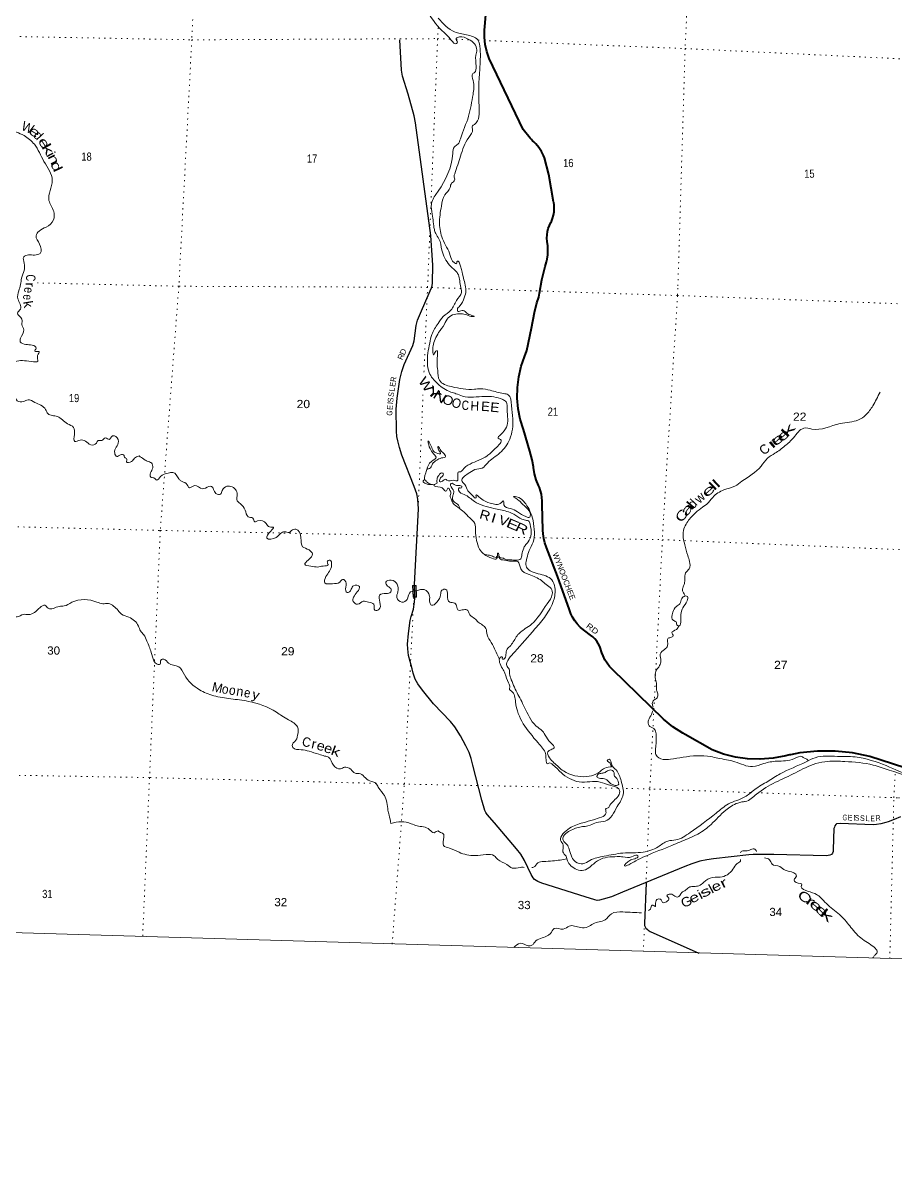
# Model space of a CAD drawing. Header units: feet. Extents: x -751810 to -497223, y -177792 to 12311.
# Drawn here: x -683623 to -665003, y -177792 to -153623 of the extents above; entities that cross this region are included whole.
import ezdxf
from ezdxf.enums import TextEntityAlignment as Align

# ---------------------------------------------------------------- set-up
doc = ezdxf.new("R2010")
doc.units = ezdxf.units.FT
doc.header["$LTSCALE"] = 80
doc.linetypes.add('DOTTED', pattern=[1.5, 0.3, -1.2])
for name, color, linetype, lineweight in [('26', 7, 'Continuous', 40), ('29', 7, 'Continuous', 25), ('31', 7, 'Continuous', 13), ('39', 7, 'Continuous', 13), ('4', 7, 'Continuous', 13), ('7', 7, 'DOTTED', 13)]:
    doc.layers.add(name, color=color, linetype=linetype, lineweight=lineweight)
for name, color, linetype in [('27', 7, 'Continuous'), ('30', 7, 'Continuous'), ('41', 7, 'Continuous')]:
    doc.layers.add(name, color=color, linetype=linetype)

msp = doc.modelspace()

# ---------------------------------------------------------------- linework, layer by layer
at = {"layer": '26'}
for points in [[(-672296.27, -157731.55), (-672284.32, -157662.06), (-672279.7, -157591.71), (-672282.45, -157521.26), (-672292.56, -157451.48), (-672292.97, -157449.43), (-672394.8, -156863.65), (-672491.14, -156507.34), (-672510.52, -156461), (-672555.97, -156372.65), (-672610.4, -156289.52), (-672673.23, -156212.55), (-672718.75, -156167.37), (-672743.65, -156142.66), (-672766.7, -156117.56), (-672792.97, -156088.96), (-672943.17, -155901.19), (-673672.25, -154387.32), (-673720.31, -154240.04), (-673752.72, -154088.55), (-673769.11, -153934.51), (-673769.32, -153779.59), (-673764.44, -153713.37), (-673734.44, -153365.42)], [(-664559.94, -169602.73), (-665546.07, -169280.18), (-665914.97, -169203.12), (-666289.91, -169165.05), (-666666.77, -169166.38), (-667041.43, -169207.09), (-667236.91, -169245.05), (-667261.75, -169249.87), (-667286.91, -169256.28), (-667341.64, -169270.21), (-667611.94, -169319.75), (-667885.94, -169340.78), (-667893.4, -169340.89), (-668154.45, -169330.59), (-668413, -169293.05), (-668666.21, -169228.7), (-668911.3, -169138.24), (-669488.78, -168812.06), (-669538.5, -168784.18), (-669751.78, -168645.94), (-669949.43, -168486.16), (-671037.31, -167424.82), (-671098.31, -167361.03), (-671152.3, -167291.21), (-671198.7, -167216.14), (-671237, -167136.62), (-671262.39, -167067.69), (-671298.42, -166957.68), (-671313.26, -166922.31), (-671341.39, -166868.65), (-671374.98, -166818.22), (-671413.65, -166771.58), (-671456.99, -166729.23), (-671504.51, -166691.65), (-671717.87, -166527.4), (-671733.87, -166512.61), (-671792.19, -166451.16), (-671843.76, -166383.94), (-671888.02, -166311.71), (-671924.49, -166235.24), (-671952.77, -166155.38), (-672209.83, -165433.64), (-672445.87, -164821.25), (-672480.56, -164726.09), (-672505.11, -164627.83), (-672519.25, -164527.54), (-672522.94, -164450.96), (-672537.55, -163901.62), (-672540.73, -163824.83), (-672543.37, -163752.95), (-672553.5, -163681.74), (-672571.03, -163611.98), (-672595.75, -163544.44), (-672617.97, -163497.37), (-672666.34, -163375.08), (-672701.67, -163248.4), (-672723.56, -163118.73), (-672725.34, -163102.39), (-672750.63, -162953.02), (-672799.66, -162770.18), (-672938.59, -162304.11), (-673005.27, -162085.64), (-673048.75, -161861.4), (-673068.54, -161633.84), (-673064.45, -161405.46), (-673036.5, -161178.75), (-672985.01, -160956.21), (-672916.42, -160754.96), (-672867.75, -160619.91), (-672833.47, -160480.51), (-672827.11, -160444.69), (-672766.12, -160140.74), (-672705.32, -159807.58), (-672648.78, -159600.14), (-672612.56, -159480), (-672594.69, -159393.48), (-672545.92, -159112.57), (-672477.55, -158825.56), (-672447.84, -158728.37), (-672431.63, -158669.38), (-672419.58, -158577.09), (-672415.6, -158475.11), (-672414.62, -158450.18), (-672417.05, -158425.11), (-672420.76, -158386.86), (-672431.74, -158292.24), (-672436.77, -158222.31), (-672434.46, -158152.25), (-672424.84, -158082.81), (-672408.02, -158014.75), (-672384.17, -157948.83), (-672353.57, -157885.76), (-672341.56, -157864.89), (-672315.42, -157799.41), (-672296.27, -157731.55)]]:
    msp.add_lwpolyline(points, dxfattribs=at)
at = {"layer": '29'}
for p, q in [((-670321.5, -171975.71), (-670354.86, -172846.19)), ((-670234.64, -173014.1), (-669192.03, -173476.17))]:
    msp.add_line(p, q, dxfattribs=at)
for points in [[(-675268.43, -163518.68), (-675531.43, -162854.01), (-675584.53, -162690.99), (-675621.15, -162544.45), (-675635.79, -162456.53), (-675648.61, -162341.12), (-675655.93, -161872.19), (-675633.96, -161637.73), (-675575.37, -161234.75), (-675529.6, -161064.39), (-675480.16, -160919.68), (-675297.07, -160509.36), (-675269.61, -160412.28), (-675223.83, -160084.4), (-675196.37, -159972.66), (-675135.94, -159820.62), (-674930.87, -159348.04), (-674901.58, -159278.42), (-674886.93, -159238.13), (-674875.94, -159175.85), (-674872.29, -158794.84), (-674916.23, -158164.71), (-675238.48, -155761.45), (-675271.42, -155611.24), (-675399.6, -155145.98), (-675516.78, -154764.97), (-675542.4, -154636.75), (-675578.55, -153987.29)], [(-675312.05, -167410.28), (-675356.55, -167254.81), (-675387.68, -167128.42), (-675407.82, -166983.71), (-675409.66, -166882.96), (-675393.17, -166653.99), (-675356.55, -166382.89), (-675332.76, -166296.8), (-675285.15, -166139.27), (-675262.27, -165979), (-675256.78, -165913.05), (-675254.95, -165863.59), (-675260.44, -165614.48), (-675173.46, -163994.28), (-675189.04, -163793.71), (-675210.08, -163679.21), (-675268.43, -163518.68)], [(-671058.43, -172275.84), (-671233.27, -172328.78), (-671315.66, -172348.93), (-671366.93, -172352.59), (-671416.36, -172343.43), (-671621.43, -172277.49), (-672544.22, -171984.41), (-672630.28, -171949.61), (-672699.85, -171905.64), (-672729.15, -171869.01), (-672771.26, -171801.23), (-672917.73, -171500.82), (-672992.8, -171367.11), (-673086.18, -171251.7), (-673554.9, -170694.85), (-673708.7, -170519), (-673741.66, -170478.71), (-673759.97, -170434.74), (-673825.88, -170211.27), (-674016.3, -169463.91), (-674054.74, -169322.87), (-674096.86, -169200.14), (-674164.6, -169051.77), (-674279.95, -168841.11), (-674398.96, -168652.44), (-674492.34, -168533.38), (-674858.53, -168159.7), (-675092.89, -167866.62), (-675191.76, -167731.07), (-675246.69, -167628.49), (-675290.63, -167500.26), (-675312.05, -167410.28)], [(-664892.74, -170568.43), (-665026.4, -170625.22), (-665156.39, -170674.67), (-665205.83, -170689.33), (-665309.27, -170715.89), (-665406.31, -170734.21), (-665478.64, -170740.61), (-666181.72, -170714.97), (-666181.72, -170714.97), (-666254.96, -170718.63), (-666275.09, -170729.63), (-666295.24, -170758.93), (-666304.39, -170788.24), (-666313.55, -170821.21), (-666328.19, -171264.5), (-666332.77, -171305.72), (-666346.5, -171341.43), (-666367.56, -171369.83), (-666397.77, -171389.06), (-666435.3, -171397.3), (-666478.14, -171401.24)], [(-666478.14, -171401.24), (-667597.94, -171373.5), (-667916.52, -171369.84), (-668037.37, -171373.5), (-668125.25, -171377.17), (-668879.6, -171468.75), (-669024.24, -171485.24), (-669170.72, -171514.55), (-669342.82, -171569.5), (-669494.8, -171629.94), (-670827.72, -172179.47), (-671058.43, -172275.84)], [(-670354.86, -172846.19), (-670352.58, -172885.63), (-670342.51, -172914.02), (-670323.29, -172944.24), (-670298.57, -172968.97), (-670277.52, -172984.54), (-670234.64, -173014.1)]]:
    msp.add_lwpolyline(points, dxfattribs=at)
at = {"layer": '31'}
for p, q in [((-675303.73, -165634.22), (-675228.81, -165630.75)), ((-675292.19, -165883.95), (-675303.73, -165634.22))]:
    msp.add_line(p, q, dxfattribs=at)
msp.add_lwpolyline([(-675236.43, -165639.11), (-675295.36, -165641.84), (-675284.56, -165875.58), (-675225.63, -165872.85)], close=True, dxfattribs=at)
msp.add_lwpolyline([(-675228.81, -165630.75), (-675217.27, -165880.48), (-675292.19, -165883.95)], dxfattribs=at)
at = {"layer": '39'}
for points in [[(-682499.93, -142895.91), (-682620.72, -142975.26), (-682716.91, -143037.14), (-682737.7, -143062.76), (-682804.16, -143218.02), (-682855.21, -143323.37), (-682947.91, -143481.97), (-683044.05, -143541.83), (-683137.27, -143644.05), (-683358.91, -143732.82), (-683537.48, -143867.01), (-683614.51, -144042.12), (-683697.05, -144196.96), (-683787.57, -144349.58), (-683891.27, -144544.13), (-683941.54, -144695.79), (-683934.71, -144818.77), (-683891.48, -144934.66), (-683936.03, -145022.06), (-683838.2, -145050.81), (-683733.97, -145065.64), (-683814.39, -145216.51), (-683952.06, -145325.61), (-684010.2, -145547.52), (-684002.21, -145779.24), (-684019.88, -145915.66), (-684002.63, -146101.32), (-683969.66, -146224.99), (-684016.43, -146320.38), (-683939.45, -146453.26), (-683958.65, -146571.53), (-684103.57, -146803.23), (-684153.51, -146942.83), (-684269.01, -147050.5), (-684210.92, -147136.58), (-684159.86, -147260.73), (-684258.9, -147354.74), (-684255.78, -147465.54), (-684331.33, -147660.83), (-684458, -147810.48), (-684500.58, -148052.94), (-684554.6, -148270.94), (-684619.78, -148377.92), (-684708.41, -148458.12), (-684782.64, -148526.62), (-684780.78, -148685.7), (-684836.82, -148750.65), (-684866.71, -148892.79), (-684958.08, -149077.59), (-684965.27, -149274.68), (-684914.21, -149551.82), (-685017.86, -149820.85), (-685105.95, -150186.92), (-685158.64, -150354.63), (-685155.83, -150554), (-685262.87, -150645.79), (-685497.68, -150852.97), (-685631.86, -150905.8), (-685749.37, -150936.92), (-685789.26, -151076.78), (-685779.58, -151167.62), (-685808.36, -151267.52), (-685713.76, -151418.98), (-685746.19, -151657.68), (-685838.99, -151896.8), (-685840.04, -152090.03), (-685808.45, -152189.5), (-685831.2, -152289.56), (-685745.01, -152378.39), (-685732.89, -152529.69), (-685628.92, -152707.58), (-685715.95, -153109.91), (-685755.79, -153324.26), (-685745.63, -153549.99), (-685740.55, -153662.85), (-685773.4, -153841.15), (-685860.33, -154009.97), (-685879.64, -154208.75), (-685948.58, -154382.07), (-685943.23, -154484.88), (-686015.82, -154567.51), (-686061.75, -154783.71), (-686049.79, -154941.05), (-686149.1, -155045.12), (-686197.51, -155202.87), (-686076.82, -155280.54), (-685733.96, -155325.83), (-685584.65, -155309.64), (-685460.36, -155403.51), (-685359.99, -155488.69), (-685155.97, -155457.84)], [(-674975.07, -148556.02), (-674936.76, -148553), (-674910.68, -148632.2), (-674935.44, -148732.2), (-674975.54, -148803.62), (-675056.33, -148892.07), (-675124.9, -148974.81), (-675316.38, -149140.87), (-675587.86, -149212.21), (-675867.38, -149206.84), (-675984.79, -149233.94), (-675993.26, -149249.82), (-675978.18, -149288.47), (-676091.61, -149317.68), (-676256.9, -149405.92), (-676347.53, -149562.56), (-676438.75, -149741.33), (-676444.94, -149976.7), (-676408.53, -150505.09), (-676284.07, -150975.4), (-675986.08, -151732.13), (-675723.37, -152224.22), (-675717.76, -152316.97), (-675655.48, -152397.12), (-675573.68, -152499.94), (-675440.67, -152720.86), (-675128.02, -153149.85), (-674766.26, -153700.91), (-674484.14, -153990.19), (-674363.46, -154067.86), (-674346.47, -154034.09), (-674365.73, -154001.37), (-674370.81, -153965), (-674303.41, -153926.52), (-674113.62, -153977.83), (-673979.44, -154078), (-673932.5, -154206.06), (-673951.55, -154318.29), (-673947.63, -154551.91), (-673985.57, -154693.84), (-674016.2, -154711.15), (-674009.95, -154856.25), (-674013.86, -155158.11), (-674108.51, -155620.63), (-674282.1, -156101.2), (-674339.51, -156218.46), (-674411.36, -156272.93), (-674447.18, -156410.88), (-674756.11, -157218.02), (-674879.24, -157417.96), (-674901.04, -157495.86), (-674881.71, -157709.92), (-674838, -158037.2), (-674810.06, -158122.48), (-674740.64, -158237.05), (-674678.52, -158476.23), (-674511.9, -158796.68), (-674396.13, -158908.44), (-674341.48, -158972.29), (-674284.12, -159239.53), (-674261.68, -159381.04), (-674366.87, -159555.41), (-674484.8, -159755.62), (-674649.45, -159896.22), (-674759.93, -160042.27), (-674890.82, -160276.35), (-674937.91, -160460.31), (-674987.48, -160891.82), (-674950.39, -161088.06), (-674767.63, -161330.43), (-674488.53, -161504.88), (-674376.78, -161540.04), (-674239.32, -161591.99), (-673762.66, -161598.53), (-673380.12, -161664.99), (-673307, -161715.24), (-673287, -161872.79), (-673287.05, -161874.8), (-673272.34, -162080.52), (-673424.02, -162416.72), (-673478.2, -162487.77), (-673430.69, -162517.2), (-673542.43, -162711.53), (-673717.61, -162869.97), (-674076.23, -163041.68), (-674240.57, -163170.2), (-674283.74, -163205.3), (-674315.91, -163204.45), (-674336.65, -163304.56), (-674349.14, -163396.83), (-674429.24, -163382.64)], [(-674757.64, -153526), (-674405.26, -153821.16), (-674151.4, -153884.23), (-673912.77, -153991.18), (-673861.39, -154179.75), (-673870.91, -154618.35), (-673885.77, -155413.13), (-673982.32, -155795.07), (-674029.67, -155836.1), (-674023.11, -155892.64), (-674106.39, -156075.64), (-674279.77, -156471.67), (-674404.37, -156848.85), (-674415.79, -156900.89), (-674405.9, -156983.69), (-674470.02, -157050.44), (-674504.63, -157142.13), (-674613.41, -157300.3), (-674688.01, -157535.87), (-674728.11, -157913.27), (-674664.13, -158235.04), (-674498.41, -158589.69), (-674410.05, -158749.04), (-674366.24, -158766.3), (-674357.2, -158728.29), (-674348.78, -158714.42), (-674281.06, -158816.87), (-674226.61, -159041.76), (-674166.02, -159339.28), (-674200.25, -159493.38), (-674295.38, -159668.02), (-674347.71, -159745.15), (-674336.7, -159785.7), (-674245.54, -159761.94), (-674164.11, -159802.33), (-674069.09, -159861.21), (-673987.39, -159891.55), (-674015.65, -159894.83), (-674143.53, -159861.26), (-674412.79, -159848.11), (-674543.53, -159923.17), (-674625.53, -160057.89), (-674746.96, -160237.88), (-674865, -160518.61), (-674868.65, -160657.41), (-674858.06, -160714.06), (-674824.31, -160654.56), (-674795.31, -160623.11), (-674781.55, -160865.04), (-674766.21, -161046.63), (-674729.43, -161254.94), (-674473.45, -161390.54), (-673983.98, -161445.73), (-673857, -161437.01), (-673644.57, -161468.78), (-673360.65, -161536.67), (-673264.78, -161563.36), (-673194.35, -161792.69), (-673163.55, -162075.34), (-673231.38, -162512.4), (-673440.26, -162804.82), (-673705.5, -163021.27), (-673816.92, -163127.03), (-673972.74, -163161.17), (-674117.82, -163245.92), (-674216.33, -163319.81), (-674252.47, -163393.34), (-674190.35, -163479.53), (-674123.47, -163614.16), (-674007.81, -163729.94), (-673966.54, -163767.27), (-673948.13, -163755.68), (-673950.83, -163705.28), (-673853.95, -163770.24), (-673645.48, -163876.4), (-673403.69, -163862.65), (-673368.61, -163829.35), (-673352.73, -163914.32), (-673215.91, -163990.4), (-673062.89, -164062.89), (-672884.48, -164164.23), (-672804.27, -164174.39), (-672790.72, -164118.39), (-672836.23, -164012.51), (-672916.65, -163933.89), (-673038.34, -163817.94), (-673115.43, -163765.58), (-673152.89, -163736.41), (-673088.66, -163742.13), (-672942.05, -163828.53), (-672885.38, -163892.44)], [(-685155.97, -155457.84), (-684781.53, -155373.11), (-684660.21, -155503.14), (-684566.82, -155624.38), (-684638.72, -155757.35), (-684715.02, -155827.81), (-684594.65, -155917.55), (-684383.48, -155997.61), (-684204.17, -155988.25), (-684090.58, -155876.5), (-683934.17, -155896.74), (-683593.75, -156034.56), (-683373.27, -156219.54), (-683167.55, -156583.3), (-682991.15, -156990.57), (-683060.72, -157417.52), (-682960.29, -157653.69), (-682964.94, -157830.72), (-683121.92, -157985.61), (-683273.03, -158070.19), (-683336.1, -158173.21), (-683260.23, -158348.34), (-683251.33, -158545.85), (-683366.99, -158583.06), (-683499.69, -158579.56), (-683599.32, -158619.2), (-683590.8, -158754.3), (-683588.89, -158911.37), (-683645.45, -159072.94), (-683667.25, -159213.28), (-683706.98, -159347.11), (-683723.49, -159515.77), (-683670.89, -159734.57), (-683733.43, -159817.47), (-683638.24, -159946.8), (-683639.35, -160065.55), (-683598.08, -160179.37), (-683669.19, -160358.67), (-683675.11, -160430.98), (-683557.97, -160490.44), (-683417.49, -160504.21), (-683336.75, -160570.76), (-683362.57, -160634.5), (-683270.24, -160642.98), (-683302.62, -160726.67), (-683299.66, -160843.51), (-683436.75, -160853.98), (-683783.04, -160862.96), (-683885.21, -160922.67), (-683987.32, -160980.36), (-684067.64, -161050.71), (-684050.97, -161182), (-683991.4, -161211.76), (-683976.53, -161334.95), (-684053.83, -161367.13), (-683953.51, -161454.33), (-683838.06, -161501.66), (-683788, -161587.53), (-683736.52, -161695.59), (-683608.11, -161709.04), (-683508.48, -161669.4), (-683363.08, -161725.57), (-683133.61, -161874.56), (-683079.8, -161970.59), (-682992.24, -162007.13), (-682882.13, -162028.15), (-682664.83, -162180.84), (-682536.1, -162258.73), (-682518.05, -162414.21), (-682511.86, -162561.33), (-682396.41, -162532.17), (-682282.23, -162551.28), (-682169.74, -162634.78), (-682050.06, -162597.67), (-682008.26, -162538.38), (-681931.81, -162538.39), (-681857.9, -162481.96), (-681772.23, -162514.42), (-681734.72, -162465.08), (-681665.62, -162438.72), (-681580.28, -162559.75), (-681659.27, -162809.3), (-681614.87, -162880.93), (-681537.47, -162844.72), (-681459.32, -162856.85), (-681446.3, -162897.46), (-681399, -162934.94), (-681404.56, -162993.17), (-681297.78, -162987.94), (-681233.61, -162919.17), (-681139.75, -162869.31)], [(-665330.11, -161507.09), (-665484.71, -161800.94), (-665630.58, -161992.36), (-665790.31, -162098.86), (-666182.74, -162179.09), (-666785.38, -162296.05), (-666953.85, -162275.49), (-667070.62, -162354.95), (-667176.54, -162480.99), (-667358.18, -162655.36), (-667571.56, -162812.78), (-667729.23, -162917.33), (-667868.54, -163088.79), (-668275.36, -163410.21), (-668426.94, -163512.9), (-668660.38, -163591.28), (-668898, -163752.1), (-669026.56, -163897.67), (-669151.64, -163986.97), (-669301.9, -164115.87), (-669468.35, -164324.86), (-669524.28, -164462.29), (-669494.06, -164767.06), (-669431.62, -164994.17), (-669392.73, -165122.02), (-669402.78, -165274.75), (-669477.6, -165365.38), (-669495.11, -165495.76), (-669503.63, -165590.15), (-669536.38, -165687.93), (-669538.33, -165762.36), (-669521.03, -165793.01), (-669486.43, -165854.32)], [(-675000.72, -163156.18), (-674899.67, -162985.72), (-674800.62, -162891.71), (-674831.74, -162850.62), (-674913.32, -162739.76), (-674969.73, -162589.31), (-674974.81, -162552.94), (-674909.15, -162657.34), (-674857.61, -162763.38), (-674796.34, -162805.26), (-674706.02, -162813.68), (-674717.4, -162787.21), (-674757.72, -162713.68), (-674760.42, -162663.28), (-674717.88, -162728.82), (-674647.45, -162805.16), (-674599.2, -162882.93), (-674686.44, -162910.83), (-674786.34, -162960.53), (-674880.99, -163040.57), (-674943.95, -163139.56), (-674980.3, -163144.64), (-675000.72, -163156.18)], [(-681139.75, -162869.31), (-681036.89, -162936.45), (-680963.66, -162982.67), (-680876.09, -163019.2), (-680848.68, -163124.6), (-680895.72, -163230.06), (-680890, -163318.78), (-680822.12, -163338.69), (-680761.01, -163386.6), (-680682.55, -163310.17), (-680517.57, -163234), (-680416.62, -163220.56), (-680289.37, -163354.77), (-680248.37, -163402.15), (-680135.14, -163457.48), (-680065.03, -163545.89), (-679955.14, -163498.47), (-679790.01, -163569.26), (-679651.97, -163522.57), (-679595.56, -163520.04), (-679498.89, -163669.54), (-679398.68, -163684.27), (-679362.39, -163604.7), (-679265.51, -163516.67), (-679153.18, -163529.7), (-679066.73, -163608.48), (-679047.73, -163727.75), (-679053.66, -163800.07), (-678979.48, -163886.57), (-678876.46, -164024.17), (-678809.74, -164164.83), (-678761.85, -164180.19), (-678713.97, -164195.54), (-678669.74, -164273.21), (-678608.94, -164256.7), (-678427.3, -164311.82), (-678354.71, -164382.18), (-678268.41, -164390.5), (-678331.01, -164475.41), (-678409.36, -164624.32), (-678211.8, -164609.4), (-678120.95, -164521.21), (-678033.49, -164485.27), (-677939.42, -164503.86), (-677883.97, -164461.04), (-677792.6, -164429.23), (-677684.76, -164613.25), (-677649.58, -164805.42), (-677510.53, -164873.51), (-677440.31, -164957.9), (-677530.37, -165092.41), (-677605.13, -165181.03), (-677473.33, -165218.73), (-677331, -165238.59), (-677211.74, -165217.58), (-677104.33, -165188.21), (-677122.91, -165129.34), (-677067.67, -165094.56), (-677030.15, -165198.22), (-677151.31, -165444.64), (-677174.96, -165578.89), (-677014.43, -165595.21), (-676858.56, -165559.06), (-676796.71, -165502.31), (-676718.4, -165584.9), (-676730.62, -165743.61), (-676697.5, -165784.75), (-676613.16, -165714.51), (-676560.84, -165637.38), (-676438.56, -165654.7), (-676483.85, -165770.26), (-676567.76, -165977.4), (-676478.66, -166032.1), (-676354.27, -165968.95), (-676244.17, -165989.97), (-676132.63, -166033.18), (-676107.82, -166160.66), (-676022.9, -166144.78), (-676006.82, -165839.22), (-675866.98, -165800.64), (-675771.85, -165778.99), (-675758.2, -165718.96), (-675834.7, -165644.47), (-675872.85, -165564.95), (-675756.93, -165517.68), (-675630.47, -165605.57), (-675618.72, -165770.95), (-675639.94, -165889.16), (-675531.84, -165986.63), (-675419.73, -165931.21), (-675371.85, -165793.57), (-675221.55, -165745.4)], [(-674851.21, -163487.79), (-674966.17, -163448.99), (-675015.32, -163405.41), (-675042.73, -163376.51), (-675077.6, -163401.76), (-675022.73, -163457.56), (-674966.96, -163479.16), (-674883.91, -163476.88)], [(-675050.56, -163375.62), (-675047.28, -163320.02), (-675029.35, -163250.04), (-675000.72, -163156.18)], [(-674429.24, -163382.64), (-674570.14, -163384.96), (-674603.85, -163365.95), (-674665.33, -163408.61), (-674725.8, -163413.06), (-674724.64, -163368.8), (-674676.86, -163311.68), (-674647.07, -163250.06), (-674658.71, -163233.65), (-674746.54, -163283.67), (-674780.78, -163361.28), (-674782.36, -163421.63), (-674785.22, -163453.76), (-674834.05, -163474.62), (-674850.56, -163490.29), (-674716.86, -163532.06), (-674639.71, -163582.41), (-674600.46, -163619.69), (-674565.38, -163586.39), (-674552.52, -163556.53), (-674520.56, -163565.43), (-674507.55, -163606.03), (-674486.22, -163636.79), (-674502.25, -163710.85), (-674499.03, -163741.13), (-674472.46, -163802.23), (-674430.45, -163887.89), (-674335.9, -163964.87), (-674082.2, -164186.96), (-673976.85, -164312.54), (-673960.66, -164461.93), (-673937.96, -164669.88), (-673874.41, -164854.75), (-673610.02, -165052.97), (-673507.48, -165055.68), (-673494.83, -165033.87), (-673479.86, -165024.72), (-673452.71, -165039), (-673425.41, -165071.93), (-673375.52, -165087.34), (-673237.32, -165111.12), (-673120.65, -165112.19), (-673060.6, -165123.84), (-672994.2, -165276.57), (-672818.32, -165397.97), (-672554.19, -165529.76), (-672453.77, -165612.93), (-672345.41, -165700.34), (-672322.39, -165819.72), (-672430.38, -166024.22), (-672765.71, -166458.24), (-672898.99, -166553.36), (-673071.95, -166703.8), (-673210.2, -166911.53), (-673286.81, -166994.05), (-673311.94, -167108.14), (-673356.65, -167201.57), (-673386.92, -167204.8), (-673388.03, -167170.55), (-673395.65, -167154.24), (-673432.31, -167171.39), (-673445.06, -167273.72), (-673386.12, -167404.11), (-673332.47, -167506.18), (-673257.44, -167713.5), (-673225.58, -167802.91), (-673236.91, -167850.93), (-673195.58, -167886.24), (-673107.12, -168118.07), (-672624.99, -168988.36), (-672468.05, -169217.97), (-672455.46, -169351.17), (-672421.54, -169438.62), (-672392.92, -169421.26), (-672335.09, -169440.91), (-672134.66, -169623.35), (-671751.59, -169822.69), (-671301.01, -169826.53), (-671097.58, -169894.31), (-670904.51, -169973.89), (-670883.76, -170026.77), (-670939.42, -170154.14), (-671109.53, -170348.95), (-671132.49, -170380.55), (-671174.97, -170389.49), (-671175.4, -170482.08), (-671274.44, -170576.1), (-671444.92, -170631.99), (-671671.95, -170696.45), (-671954.65, -170811.79), (-672094.59, -170930.89)], [(-674285.07, -164005.82), (-674342.25, -163900.28), (-674429.08, -163835.58), (-674453.31, -163762.47), (-674435.48, -163696.51), (-674434.74, -163591.85), (-674493.95, -163471.52), (-674481.46, -163455.74), (-674389.88, -163492.38), (-674295.54, -163500.91), (-674253.69, -163516.11), (-674260.67, -163552.16), (-674284.8, -163551.52), (-674310.83, -163546.81), (-674320.3, -163600.91), (-674201.94, -163690.6), (-673984.53, -163839.26), (-673565.96, -163989.22), (-673293.95, -164050.75), (-673144.69, -164113.07), (-672970.35, -164216.31), (-672870.51, -164245.12), (-672830.56, -164256.24), (-672796.12, -164323.58), (-672775.48, -164533.48), (-672836.22, -164700.98), (-672902.72, -164781.76), (-672932.4, -164839.35), (-672970.18, -164975.25), (-672994.67, -165065.19), (-673087.95, -165092.92), (-673216.58, -165087.51), (-673314.94, -165078.88), (-673380.49, -165046.95), (-673438.48, -165033.34), (-673461.66, -164996.49), (-673470.49, -164949.96), (-673488.38, -164941.44), (-673493.4, -164979.55), (-673504.78, -165012.26), (-673514.62, -165021.27), (-673510.81, -165029.42), (-673544.99, -165028.52), (-673638.69, -164995.85), (-673752.42, -164973.31)], [(-672885.38, -163892.44), (-672798.87, -164045.7), (-672733.79, -164248.73), (-672704.05, -164495.11), (-672731.82, -164709.77), (-672812.88, -164884.78), (-672863.56, -165052.54), (-672885.2, -165186.85), (-672874.57, -165241.48), (-672792.08, -165318.14), (-672620.76, -165383.06), (-672332.45, -165513.47), (-672268.27, -165674.19), (-672295.78, -165955.3), (-672465.19, -166276.94), (-672691.9, -166558.83), (-673123.22, -167046.69), (-673249.93, -167198.35), (-673294.06, -167346.15), (-673241.62, -167417.99), (-673234.11, -167514.82), (-673197.28, -167644.63), (-673129.08, -167805.46), (-672974.47, -168108.71)], [(-688841.45, -166615.66), (-688561.14, -166361.36), (-688478.33, -166272.96), (-688361.72, -166123.04), (-688299.19, -165963.65), (-688202.31, -165799.12), (-688071.68, -165728.08), (-687921.79, -165613.27), (-687799.88, -165491.68), (-687702.21, -165373.47), (-687598.83, -165267.49), (-687538.2, -165180.52), (-687416.4, -165062.95), (-687108.57, -164986.53), (-686992.38, -165005.7), (-686906.56, -165032.12), (-686726.09, -164978.5), (-686599.84, -164997.94), (-686439.63, -165026.33), (-686273.44, -165056.88), (-686087.09, -165085.96), (-686000.53, -165084.22), (-685934.03, -165079.94), (-685898.89, -165197.62), (-685789.05, -165305.2), (-685731.06, -165471.8), (-685617.62, -165595.58), (-685628.99, -165798.6), (-685590.21, -165930.48), (-685593.48, -166055.2), (-685561, -166120.48), (-685478.93, -166136.74), (-685316.13, -166219.54), (-685182.32, -166257.3), (-684960.1, -166299.4), (-684881.37, -166365.9), (-684836.92, -166359.02), (-684764.22, -166348.86), (-684714.38, -166366.28), (-684678.09, -166210.22), (-684613.75, -166135.42), (-684506.61, -166116.1), (-684452.59, -166127.59), (-684340.42, -166146.66), (-684101.37, -166314.01), (-683939.31, -166271.99), (-683884.97, -166271.41), (-683738.89, -166301.44), (-683610.79, -166250.47), (-683494.18, -166253.55), (-683250.85, -166104.96), (-683148.89, -166053.3), (-683078.1, -166115.56), (-682841.75, -166079.53), (-682738.9, -166070.16), (-682573.87, -165991.98), (-682036.52, -165986.04), (-681912.71, -166021.51), (-681793.98, -166020.62), (-681586.57, -166167.01), (-681514.14, -166243.41), (-681354.93, -166310.02), (-681152.65, -166498.55), (-681107.1, -166602.42), (-681040.75, -166680.66), (-680970, -166821.43), (-680879.74, -167061.36), (-680822.06, -167240.03), (-680749.52, -167312.4), (-680689.15, -167311.99), (-680670.58, -167217.86), (-680609.89, -167205.37), (-680507.57, -167292.62), (-680292.27, -167368.76), (-680170, -167539.08), (-679852.43, -167857.47), (-679545.97, -167986.35), (-679179.47, -168050.37), (-678806.72, -168106.51), (-678207.19, -168337.74), (-678092.54, -168415.25), (-677947.88, -168499.59), (-677758.67, -168649.53), (-677755.28, -168826.77), (-677817.24, -168964.03), (-677860.52, -169003.15), (-677856.71, -169087.8), (-677680.94, -169136.73), (-677510.78, -169169.41), (-677301.2, -169233.32), (-677179.51, -169272.76)], [(-675221.55, -165745.4), (-675054.07, -165721.44), (-674938.94, -165857.34), (-674936.56, -165996.31), (-674899.84, -166053.64), (-674787.51, -165990.18), (-674704.81, -165829.3), (-674676.19, -165735.44), (-674591.16, -165715.54), (-674560.21, -165839.16), (-674511.8, -165987.39), (-674403.7, -166008.36), (-674359.73, -166096.08), (-674341.05, -166150.93), (-674143.86, -166150.1), (-674078.35, -166260.53), (-673981.74, -166335.55), (-673903.33, -166414.12), (-673810.42, -166476.96), (-673739.83, -166547.27), (-673715.23, -166682.8), (-673623, -166848.29), (-673533.21, -167029.82), (-673477.92, -167146.03), (-673443.84, -167206.98)], [(-669486.53, -165854.15), (-669438.54, -165869.68), (-669442.88, -165958.14), (-669537.32, -166106.62), (-669581.39, -166252.41), (-669580.65, -166377.25), (-669618, -166497.04), (-669652.02, -166490.11), (-669682.13, -166410.8), (-669753.45, -166368.66), (-669768.38, -166323.98), (-669749.07, -166201.69), (-669675.47, -166080.83), (-669599.49, -166022.45), (-669558.28, -165908.79), (-669486.43, -165854.32)], [(-669624, -166502.85), (-669674.25, -166570.04), (-669768.74, -166644.05), (-669741.92, -166695.08), (-669775.25, -166738.49), (-669848.21, -166758.71), (-669862.44, -166917.36), (-669930.96, -166998.09), (-670018.1, -167098.46), (-670005.72, -167239.7), (-670032.59, -167343.67), (-670112.33, -167468.39), (-670123.8, -167598.94), (-670098.83, -167720.38), (-670096.55, -167863.37), (-670070.47, -167942.57), (-670086.81, -168028.7), (-670154.59, -168081.26), (-670188.61, -168150.82), (-670167.33, -168226.84)], [(-672975.11, -168107.45), (-672892.03, -168278.75), (-672626.58, -168666.23), (-672561.39, -168712.24), (-672473.77, -168823.26), (-672355.52, -168993.46), (-672279.7, -169094.11), (-672353.29, -169138.46), (-672414.77, -169181.13), (-672381.92, -169308.82), (-672286.09, -169414.02), (-672081.49, -169590.53), (-671583.66, -169710.36), (-671395.25, -169660.98), (-671229.33, -169548.61), (-671087.32, -169504.04), (-671057, -169498.8), (-671073.59, -169463.36), (-671086.05, -169427.53), (-671138.59, -169387.94), (-671152.19, -169369.47), (-671111.23, -169342.36), (-671076.1, -169383.55), (-671036.52, -169485.25), (-670960.28, -169569.8), (-670853.72, -169802.1), (-670809.11, -170095.18), (-670936.51, -170349.49), (-671194.23, -170662.76), (-671382.11, -170692.03), (-671512.38, -170748.98), (-671734.7, -170787.4), (-671974.7, -170885.74), (-672081.89, -170983.57), (-672090.15, -171067.9), (-672010.09, -171160.6), (-671960.46, -171262.56), (-671902.52, -171431.18), (-671826.65, -171529.81), (-671668.82, -171572.22), (-671518.03, -171499.71), (-671217.92, -171411), (-670813.75, -171343.16), (-670384.65, -171322.28), (-670063.8, -171209.96), (-669859.36, -171086.52), (-669687.72, -171062.87), (-669383.76, -170903.81), (-668827.68, -170491.72), (-668560.92, -170293.42), (-668214.99, -170145.54), (-668003.62, -169988.06), (-667725.37, -169812.21), (-667459.61, -169652.14), (-666907.6, -169394.95), (-666716.18, -169307.4), (-666236.6, -169279.8), (-665862.69, -169291.68), (-665201.58, -169476.22), (-664512.37, -169740.01), (-664381.06, -169753.72), (-664412.07, -169705.47)], [(-670180.42, -168304.22), (-670206.81, -168383.86), (-670268.45, -168509.05), (-670268.71, -168595.61), (-670227.92, -168651.04), (-670170.19, -168674.71), (-670119.61, -168740.46), (-670102.52, -168855.66), (-670121.77, -169128.93), (-670112.67, -169241.9), (-669956.43, -169344.66), (-669801.4, -169340.7), (-669532.67, -169297.47), (-668940.82, -169284.91), (-668790.77, -169317.06), (-668424.63, -169395.16), (-668049.03, -169495.67), (-667809.93, -169431.52), (-667530.99, -169382.52), (-667157.34, -169327.96), (-666995.22, -169283.93), (-666941.84, -169319.56), (-666894.01, -169336.93), (-666872.58, -169363.66), (-666868.08, -169375.31)], [(-677179.51, -169272.76), (-677095.7, -169299.13), (-676989.51, -169469.02), (-676842.58, -169543.36), (-676759.25, -169511.34), (-676623.58, -169555.18), (-676531.2, -169638.14), (-676414.91, -169653.29), (-676308.5, -169738.63), (-676177.71, -169814.56), (-676086.12, -169851.2), (-676034.06, -169937.12), (-675903.95, -170115.69), (-675853.58, -170265.99), (-675827.7, -170429.73), (-675804.26, -170533.02), (-675764.68, -170711.21)], [(-672094.59, -170930.89), (-672146.49, -171068.42), (-672088.82, -171170.6), (-672096.65, -171315.33), (-672028.76, -171411.74), (-671997.18, -171511.22), (-671927.39, -171611.7), (-671652.31, -171709.55), (-671513.47, -171632.69), (-671330.72, -171492.57), (-670940.46, -171418.33), (-670813.85, -171423.68), (-670628.72, -171422.53), (-670515.17, -171389.29), (-670491.68, -171414.07), (-670563.37, -171462.5), (-670670.94, -171497.91), (-670709.99, -171529.09), (-670744.91, -171556.35), (-670780.62, -171613.79), (-670689.46, -171590.02), (-670540.41, -171507.4), (-670332.58, -171408.2), (-669771.27, -171179.44), (-669431.53, -171037.42), (-669215.61, -170936.43), (-668934.56, -170730.46), (-668622.82, -170428.68), (-668365.26, -170274.43), (-668278.17, -170252.58), (-668205.47, -170242.42), (-667961.93, -170085.79), (-667133.05, -169628.55), (-666699.35, -169432.66), (-666444.64, -169387.04), (-666082.53, -169388.55), (-665474.91, -169464.98), (-665133.69, -169572.63), (-664367.82, -169904.87), (-664208.61, -170047.97), (-664193.04, -170063.63)], [(-670899.85, -169873.36), (-670944.99, -169753.39), (-671001.39, -169679.43), (-671004.19, -169633.06), (-671037.05, -169581.86), (-671127.47, -169577.46), (-671197.05, -169621.93), (-671261.86, -169638.34), (-671347.15, -169668.29), (-671370.27, -169705.93), (-671324.93, -169741.35), (-671210.65, -169756.45), (-671115.83, -169823.37), (-671054.77, -169873.29), (-670978.95, -169897.44), (-670932.66, -169896.65), (-670900.23, -169872.34)], [(-675764.76, -170710.86), (-675540.35, -170672.85), (-675336.27, -170716.48), (-675208.65, -170760.11), (-674941.25, -170843.67), (-674844.37, -170908.63), (-674756.85, -170870.68), (-674725.21, -170891.65), (-674647.81, -170931.94), (-674633.63, -171004.78), (-674642.3, -171181.7), (-674515, -171237.4), (-674312.09, -171325.3), (-673971.93, -171396.68), (-673731.93, -171374.83), (-673563.62, -171401.42), (-673487.17, -171477.92), (-673290.77, -171583.76), (-673176.11, -171661.27), (-673002.72, -171647.73), (-672923.25, -171646.92)], [(-668304.27, -171337.89), (-668289.79, -171307.12), (-668219.1, -171296.91), (-668114.02, -171279.55), (-668014.66, -171249.96), (-667963.88, -171305.53)], [(-672760.15, -171647.84), (-672720.98, -171645.1), (-672629.98, -171550.88), (-672508.5, -171521.87), (-672315.06, -171510.88), (-672155.59, -171490.93), (-672013.52, -171465.35)], [(-670269.99, -172569.98), (-670227.43, -172536.29), (-670191.14, -172456.72), (-670153.1, -172463.77), (-670129.5, -172484.52), (-670119.55, -172412.31), (-670068.97, -172325.07), (-669998.92, -172339), (-669970.19, -172394.11), (-669837.12, -172307.03), (-669877.92, -172251.6), (-669802.57, -172217.36), (-669705.17, -172262.2), (-669651.41, -172283.75), (-669558.24, -172183.55), (-669496.91, -172146.92), (-669408.5, -172074.77), (-669325.49, -172054.81), (-669222.68, -172047.46), (-669114.54, -171989.92), (-669046.44, -171925.29), (-668849.46, -171856.01), (-668740.84, -171856.86), (-668468.78, -171686.89), (-668381.16, -171568.42), (-668309.26, -171511.94), (-668305.01, -171481.05)], [(-667795.21, -171444.11), (-667688.84, -171484.03), (-667632.96, -171578.11), (-667467.36, -171630.79), (-667356.72, -171708.2), (-667169.05, -171763.48), (-667114.6, -171835.37), (-667162.96, -171914.62), (-667120.16, -171970.1), (-666998.73, -172019.61), (-667003.01, -172029.56), (-666717.99, -172208.19), (-666538.78, -172355.85), (-666405.23, -172480.16), (-666129.83, -172718.94), (-665924.91, -172959.88), (-665801.79, -173098), (-665527.39, -173298.5), (-665409.4, -173402.27), (-665388.87, -173463.2), (-665407.66, -173488.88), (-665453.21, -173538), (-665488.68, -173584.77)], [(-673145.3, -173359.57), (-673005.08, -173268.19), (-672837.41, -173318.92), (-672756.67, -173308.97), (-672675.82, -173218.51), (-672539.32, -173153.67), (-672415.25, -173102.59), (-672359.74, -173057.75), (-672284.61, -172955.06), (-672087.74, -172966.29), (-671961.28, -172901.18), (-671720.6, -172929.68), (-671565.41, -172919.69), (-671452.93, -172850.19), (-671195.2, -172766.4), (-671061.08, -172639.09), (-670816.58, -172599.24), (-670418.17, -172618.42)]]:
    msp.add_spline(points, degree=3, dxfattribs=at)
at = {"layer": '4'}
msp.add_lwpolyline([(-745759.2, 12310.88), (-714696.48, 11306.43), (-683632.43, 10344.71), (-652567.08, 9425.72), (-621500.49, 8549.46), (-590432.73, 7715.93), (-559363.85, 6925.15), (-528293.92, 6177.09), (-497222.97, 5471.78), (-501256.99, -177792.42), (-532580.02, -177081.38), (-563902.02, -176327.26), (-595222.97, -175530.05), (-626542.79, -174689.77), (-657861.41, -173806.4), (-689178.81, -172879.95), (-720494.9, -171910.43), (-751809.61, -170897.82)], close=True, dxfattribs=at)
msp.add_lwpolyline([(-745759.2, 12310.88), (-714696.48, 11306.43), (-683632.43, 10344.71), (-652567.08, 9425.72), (-621500.49, 8549.46), (-590432.73, 7715.93), (-559363.85, 6925.15), (-528293.92, 6177.09), (-497222.97, 5471.78), (-501256.99, -177792.42), (-532580.02, -177081.38), (-563902.02, -176327.26), (-595222.97, -175530.05), (-626542.79, -174689.77), (-657861.41, -173806.4), (-689178.81, -172879.95), (-720494.9, -171910.43), (-751809.61, -170897.82)], close=True, dxfattribs=at)
at = {"layer": '7'}
for p, q in [((-674373.43, -153980.43), (-674087.17, -153991.91)), ((-670296.79, -171393.4), (-670377.91, -173441.29))]:
    msp.add_line(p, q, dxfattribs=at)
for points in [[(-668884.58, -135051.43), (-668971.07, -138594.78), (-669177.44, -143919.96), (-669238.8, -148932.91), (-669489.3, -154176.39), (-669642.37, -159286.34), (-669649.96, -159446.41), (-669950.35, -164207.44), (-669974.01, -164655.75), (-670240.54, -169973.3), (-670293.13, -171301.25)], [(-679603.04, -140748.18), (-679685.81, -143608.34), (-679797.05, -148758.88), (-680013.01, -153989.18), (-680290.07, -159248.08), (-680686.55, -164457.51), (-680915.73, -169731.76), (-681061.84, -173124.2)], [(-675060.07, -161078.14), (-674983.11, -159271.41), (-674758.95, -153711.03)], [(-688599.79, -153751.75), (-684640.28, -153903.27), (-680013.01, -153989.18), (-674769.17, -153964.55), (-674499.91, -153975.35)], [(-673905.81, -153999.18), (-669489.3, -154176.39), (-664260.7, -154425.13), (-659061.74, -154579.66), (-657310.04, -154723.79)], [(-674271.06, -159294.78), (-674983.11, -159271.41), (-680290.07, -159248.08), (-683309.43, -159176.4)], [(-661769.95, -159745.41), (-664476.17, -159637.34), (-669649.96, -159446.41), (-674171.44, -159298.04)], [(-675262.81, -165630.14), (-675209.06, -164575.93), (-675080.93, -161567.77)], [(-688916.41, -164211.5), (-685047.64, -164348.43), (-680686.55, -164457.51), (-675209.06, -164575.93), (-672794.55, -164612.74)], [(-672710.18, -164614.03), (-669974.01, -164655.75), (-664744.61, -164874.31), (-659508.98, -165084.99), (-657612.29, -165184.22)], [(-675737.97, -173282.83), (-675479.03, -169871.25), (-675275.81, -165885.2)], [(-670922.51, -169960.01), (-675479.03, -169871.25), (-680915.73, -169731.76), (-685261.63, -169657.3), (-689077.25, -169524.85)], [(-665120.99, -173595.46), (-665034.48, -170161.05), (-665004.68, -169617.53)], [(-668089.79, -170050.91), (-670240.54, -169973.3), (-670810.42, -169962.2)], [(-664073.33, -170195.42), (-664960.18, -170163.84), (-667911.51, -170057.35)]]:
    msp.add_lwpolyline(points, dxfattribs=at)

# ---------------------------------------------------------------- texts
at = {"layer": '27'}
msp.add_text('WYNOOCHEE', height=120, rotation=291.079, dxfattribs=at).set_placement((-672319.55, -164956.98))
at = {"layer": '27', "width": 1.2}
msp.add_text('RD', height=120, rotation=322.41, dxfattribs=at).set_placement((-671612.79, -166518.29))
at = {"layer": '30'}
for s, rotation, width, p in [('R', 65.953, 1.1, (-675497.54, -160774.56)), ('D', 65.953, 1.1, (-675451.34, -160671.02)), ('R', 81.728, 0.8, (-675652.01, -161240.61)), ('L', 81.728, 0.95, (-675683.48, -161457.08)), ('E', 81.728, 0.85, (-675667.57, -161347.67)), ('S', 84.647, 0.8, (-675711.97, -161680.37)), ('S', 81.728, 0.85, (-675699.38, -161566.48)), ('G', 84.894, 0.7, (-675735.35, -161959.17)), ('E', 84.647, 0.8, (-675725.73, -161839.96)), ('G', 357.911, 0.65, (-666081.85, -170643.56)), ('E', 357.911, 0.75, (-665969, -170647.68)), ('S', 357.911, 0.75, (-665821.7, -170653.05)), ('S', 357.911, 0.75, (-665708.39, -170657.18)), ('L', 357.911, 0.8, (-665597.91, -170661.21)), ('E', 0.911, 0.7, (-665487.62, -170665.12)), ('R', 6.691, 0.75, (-665363.77, -170652.6))]:
    msp.add_text(s, height=120, rotation=rotation, dxfattribs=dict(at, width=width)).set_placement(p, align=Align.CENTER)
for rotation, p in [(84.647, (-675719.41, -161745.68)), (357.911, (-665878.29, -170650.99))]:
    msp.add_text('I', height=120, rotation=rotation, dxfattribs=at).set_placement(p, align=Align.CENTER)
at = {"layer": '41'}
for s, rotation, p in [('W', 337.303, (-683552.74, -155952.07)), ('d', 313.253, (-683359.89, -156094.62)), ('r', 269.662, (-683561.13, -159214.29)), ('C', 42.241, (-667729.09, -162800.52)), ('d', 46.669, (-669260.14, -163956.91)), ('w', 43.457, (-669110.41, -163829.38)), ('M', 347.368, (-679488.72, -167909.23)), ('n', 351.583, (-679000.13, -167989.68))]:
    msp.add_text(s, height=200, rotation=rotation, dxfattribs=at).set_placement(p, align=Align.CENTER)
for s, rotation, width, p in [('e', 328.491, 1.55, (-683420.39, -156035.9)), ('e', 302.325, 1.55, (-683245.49, -156245.56)), ('k', 300.076, 1.7, (-683169.83, -156369.22)), ('i', 298.544, 1.25, (-683108.82, -156480.77)), ('n', 296.939, 1.5, (-683048.1, -156580.51)), ('d', 295.606, 1.55, (-682990.69, -156731.2)), ('C', 267.763, 0.75, (-683548.92, -159064.72)), ('e', 264.561, 0.85, (-683588.28, -159322.4)), ('e', 266.561, 0.8, (-683610.85, -159476.4)), ('k', 279.46, 1.1, (-683602.03, -159648.82)), ('W', 304.545, 1.25, (-675102.38, -161399.58)), ('Y', 314.554, 1.8, (-674918.9, -161596.12)), ('N', 327.132, 1.45, (-674772.69, -161688.31)), ('O', 337.203, 1.1, (-674584.89, -161772.64)), ('O', 345.422, 0.95, (-674391.18, -161839.4)), ('C', 357.337, 0.8, (-674182.26, -161887.5)), ('H', 357.915, 0.95, (-673979.4, -161901.5)), ('E', 355.89, 1.05, (-673754.08, -161910.63)), ('E', 354.998, 1.1, (-673556.48, -161930.66)), ('e', 41.084, 1.9, (-667453.71, -162587.31)), ('e', 40.739, 1.85, (-667334.88, -162502)), ('k', 47.368, 2.2, (-667220.58, -162386.55)), ('r', 41.234, 2.1, (-667557.63, -162665.29)), ('l', 42.717, 1.75, (-668755.52, -163528.36)), ('e', 41.081, 1.9, (-668927.97, -163678.62)), ('l', 43.659, 1.8, (-668829.69, -163582.75)), ('l', 50.349, 1.6, (-669292.6, -163978)), ('R', 343.621, 1.15, (-673785.74, -164227.93)), ('I', 343.708, 1.3, (-673599.27, -164286.91)), ('C', 56.145, 1.4, (-669479.28, -164194.99)), ('a', 51.057, 1.9, (-669373.9, -164069.78)), ('V', 341.448, 1.15, (-673388.97, -164345.97)), ('E', 337.153, 1.45, (-673205.17, -164423.19)), ('R', 334.174, 1.35, (-673016.08, -164507.35)), ('o', 349.714, 0.95, (-679315.56, -167941.79)), ('o', 350.469, 0.95, (-679162.92, -167965.86)), ('e', 351.287, 0.9, (-678843.48, -168019.94)), ('y', 344.446, 1.15, (-678672.92, -168057.63)), ('C', 347.536, 0.95, (-677586.85, -169071.7)), ('r', 348.014, 1.1, (-677427.58, -169110.18)), ('e', 342.543, 1.15, (-677287.14, -169148.66)), ('e', 342.579, 1.15, (-677128.96, -169203.36)), ('k', 339.486, 1.4, (-676977.29, -169264.5)), ('l', 28.737, 1.2, (-668885.74, -172195.41)), ('e', 25.737, 1.35, (-668783.43, -172137.35)), ('r', 27.163, 1.55, (-668624.44, -172066.1)), ('G', 24.304, 1.1, (-669419.73, -172470.2)), ('e', 27.304, 1.4, (-669255.79, -172378.19)), ('i', 28.304, 1.25, (-669123.44, -172316.68)), ('s', 27.737, 1.65, (-669012.21, -172253.9)), ('C', 324.901, 1.45, (-666997.81, -172359.52)), ('r', 325.425, 1.8, (-666867.16, -172448.02)), ('e', 319.335, 1.85, (-666756.42, -172537.76)), ('e', 317.096, 1.95, (-666638.2, -172646.42)), ('k', 320.022, 2.05, (-666529.24, -172743.95))]:
    msp.add_text(s, height=200, rotation=rotation, dxfattribs=dict(at, width=width)).set_placement(p, align=Align.CENTER)
at = {"layer": '7'}
for s, width, p in [('18', 0.85, (-682370.37, -156569.16)), ('17', 0.85, (-677557.69, -156611.45)), ('16', 0.85, (-672090.8, -156705.52)), ('15', 0.85, (-666947.18, -156932.63)), ('19', 0.85, (-682635.99, -161720.57)), ('20', 1.1, (-677777.13, -161847.82)), ('21', 0.85, (-672420.72, -162011.33)), ('22', 1.1, (-667186.57, -162118.81)), ('30', 1.05, (-683098.12, -167108.13)), ('29', 1.1, (-678109.08, -167124.31)), ('28', 1.1, (-672791.98, -167274.03)), ('27', 1.1, (-667589.47, -167415.29)), ('31', 0.85, (-683205.96, -172303.04)), ('32', 1.05, (-678252.35, -172477.03)), ('33', 1.05, (-673057.72, -172538.46)), ('34', 1.05, (-667690.82, -172686.01))]:
    msp.add_text(s, height=175, dxfattribs=dict(at, width=width)).set_placement(p)

doc.saveas('drawing.dxf')
